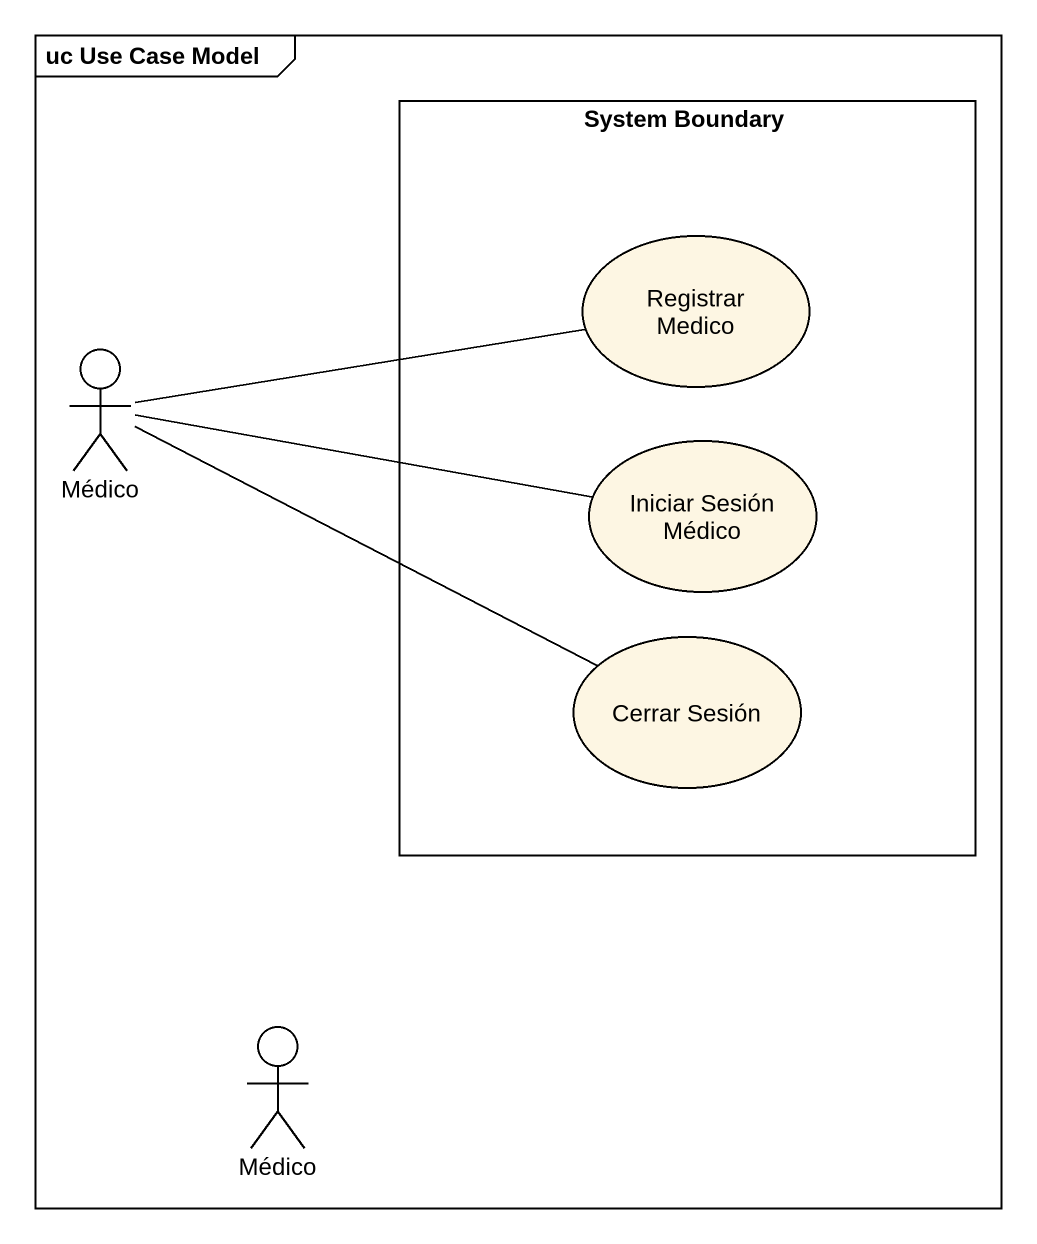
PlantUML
@startuml
mainframe uc Use Case Model
rectangle "System Boundary" as System_Boundary {
  usecase "Registrar Medico" as Registrar_Medico
  usecase "Iniciar Sesión Médico" as Iniciar_Sesión_Médico
  usecase "Cerrar Sesión" as Cerrar_Sesión
}
actor Médico
actor "Médico" as Médico_2
Registrar_Medico -left- Médico
Médico -right- Iniciar_Sesión_Médico
Cerrar_Sesión -left- Médico
@enduml
